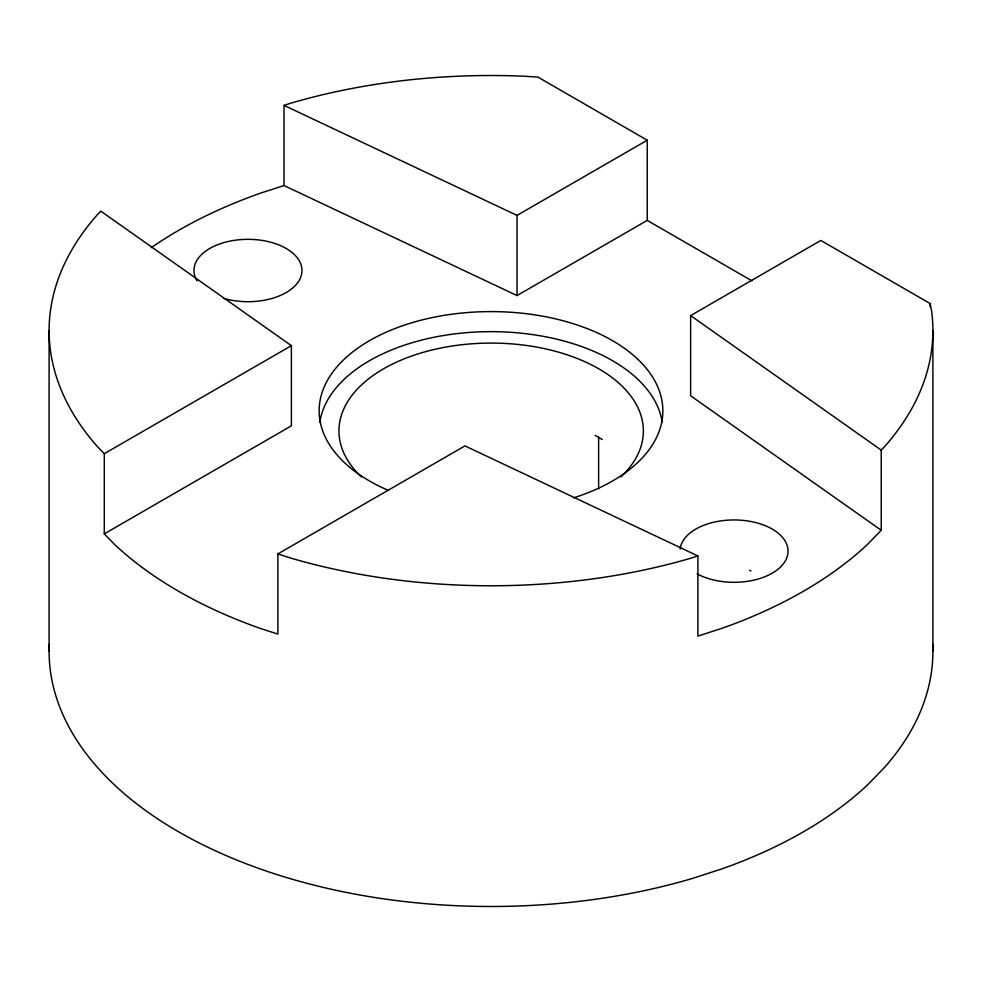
<?xml version="1.0" encoding="UTF-8"?>
<svg xmlns="http://www.w3.org/2000/svg" width="982" height="982" viewBox="0 0 982 982"><rect width="100%" height="100%" fill="white"/><g stroke="black" fill="none" stroke-linecap="round" stroke-linejoin="round"><path stroke-width="1.47" d="M881.222 530.268L881.222 450.087L884.733 446.466A441.9 255.124 0 0 0 931.537 310.619L930.077 303.512L820.829 240.443L690.628 315.603L690.628 395.783L881.222 530.268L867.781 544.126A441.9 255.124 0 0 1 721.893 628.357L697.895 636.115L697.895 555.935L464.965 445.902L277.869 553.909L277.869 634.09L260.107 628.357A441.9 255.124 0 0 1 114.219 544.126L104.276 533.877L104.276 453.696L97.267 446.466A441.9 255.124 0 0 1 97.267 214.812L100.827 211.142L291.384 345.664L291.384 425.844L104.276 533.877M104.276 453.696L291.384 345.664M284.031 185.549L284.031 105.369L517.023 215.389L647.236 140.217L647.236 220.398L517.023 295.57L284.031 185.549L260.107 193.282A441.9 255.124 0 0 0 151.253 247.685M284.031 105.369L290.377 103.319A441.9 255.124 0 0 1 525.677 76.301L537.989 77.136L647.236 140.217M697.895 555.935L691.623 557.96A441.9 255.124 0 0 1 290.377 557.96L277.869 553.909M595.031 435.345L602.224 439.506M749.622 570.321L750.96 571.021M647.236 220.398L751.917 280.84M690.628 315.603L881.222 450.087M932.9 330.639L932.9 651.361M930.077 303.512L930.077 306.568M598.627 436.88L598.627 488.803M517.023 215.389L517.023 295.57M49.1 330.639L49.1 651.361M361.376 476.871A152.21 87.877 0 0 1 392.309 364.138A152.21 87.877 0 0 1 590.01 364.138A152.21 87.877 0 0 1 620.943 476.871M388.541 490.472A171.85 99.219 0 0 1 369.134 340.864A171.85 99.219 0 0 1 628.382 351.212A171.85 99.219 0 0 1 573.488 497.862M319.776 422.37A171.85 99.219 0 0 1 491 331.646A171.85 99.219 0 0 1 662.224 422.37M196.989 280.815A54.01 31.178 0 0 1 244.322 239.399A54.01 31.178 0 0 1 300.885 276.764A54.01 31.178 0 0 1 223.442 298.295M680.145 549.024A54.01 31.178 0 0 1 749.818 521.307A54.01 31.178 0 0 1 780.751 566.774A54.01 31.178 0 0 1 697.048 573.856M932.728 644.204A441.9 255.124 0 0 1 884.733 767.188L867.781 784.667A441.9 255.124 0 0 1 721.893 868.898L691.623 878.681A441.9 255.124 0 0 1 49.272 644.204"/></g></svg>
